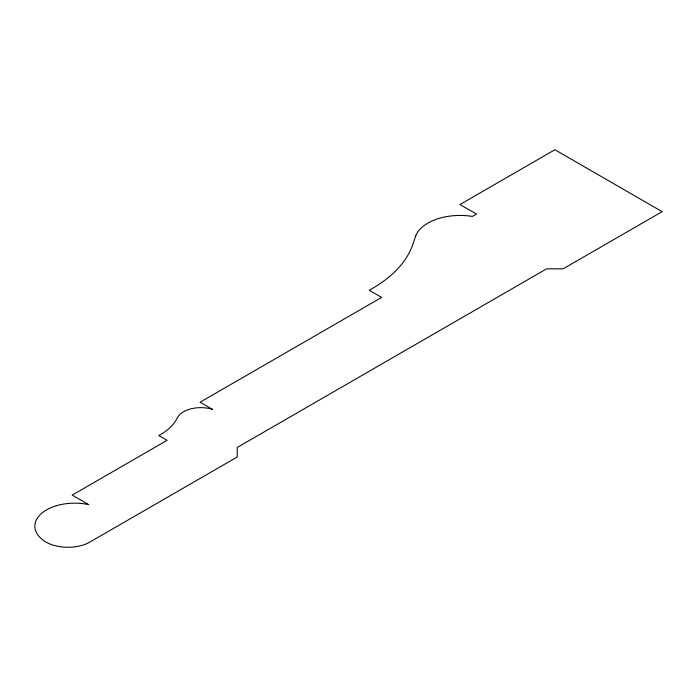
<?xml version="1.0" encoding="UTF-8"?>
<svg xmlns="http://www.w3.org/2000/svg" width="697" height="697" viewBox="0 0 697 697"><rect width="100%" height="100%" fill="white"/><g stroke="black" fill="none" stroke-linecap="round" stroke-linejoin="round"><path stroke-width="1.05" d="M415.813 235.656L412.685 244.769A148.365 85.661 0 0 1 369.236 290.266L381.616 297.41L200.091 402.213L212.463 409.357A24.308 14.036 0 0 0 177.709 417.233L176.158 419.934A65.466 37.795 0 0 1 158.838 435.555L167.088 440.321L72.2 495.105L88.702 504.628A39.851 23.01 0 0 0 42.561 512.565A39.851 23.01 0 0 0 43.319 540.358A31.287 18.061 0 0 0 88.702 542.736L237.224 456.997L237.224 447.465L546.631 268.824L563.141 268.824L662.15 211.661L554.89 149.733L460.003 204.517L476.504 214.04L472.374 216.427A45.418 26.225 0 0 0 415.813 235.656"/></g></svg>
